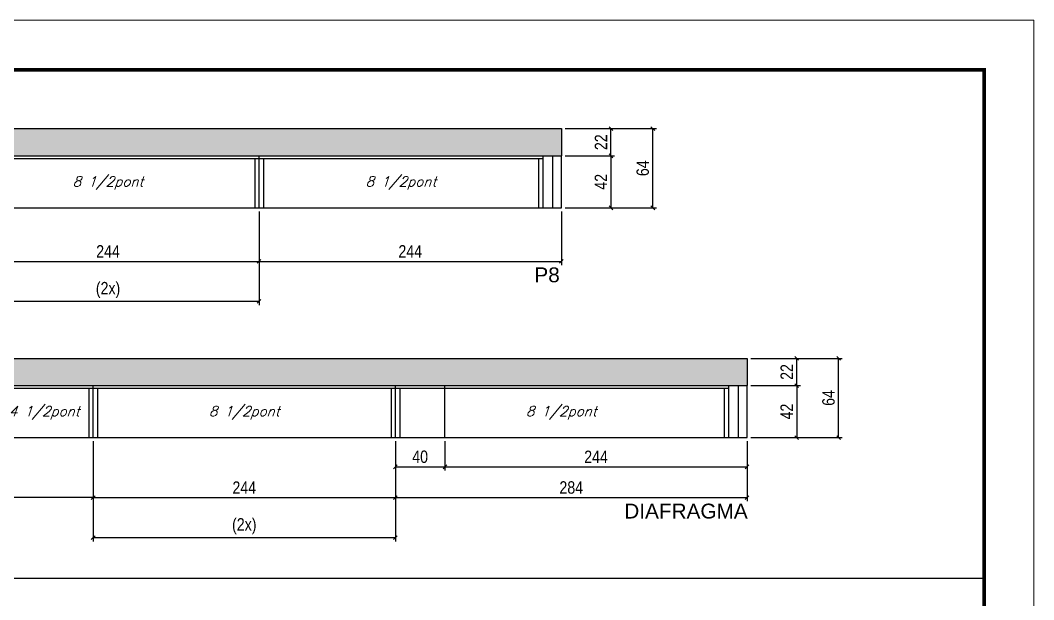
# Model space of a CAD drawing. Extents: x 3309 to 9590, y -2522 to 15424.
# Drawn here: x 3976 to 4794, y 8397 to 8865 of the extents above; entities that cross this region are included whole.
import ezdxf

# ---------------------------------------------------------------- set-up
doc = ezdxf.new("R2010")
doc.units = 0
doc.linetypes.add('DASHED', pattern=[0.75, 0.5, -0.25])
for name, color, linetype in [('5', 5, 'Continuous'), ('COTA', 241, 'Continuous'), ('Painéis', 200, 'Continuous'), ('SARR_2.2x7', 40, 'Continuous'), ('SARR_3.5x7', 81, 'Continuous'), ('texto', 7, 'Continuous')]:
    doc.layers.add(name, color=color, linetype=linetype)
doc.layers.add('Folhas', color=255, linetype='Continuous', lineweight=9)
doc.layers.add('SARRAFO DE PRESSAO', color=251, linetype='DASHED', lineweight=9)
doc.styles.add('COTA TECNICA', font='techl___.ttf', dxfattribs={"height": 10})
doc.styles.add('Romans', font='romans.shx')
doc.styles.get("Standard").update_dxf_attribs({"font": 'arial.ttf'})
doc.dimstyles.new('PAINEL', dxfattribs={"dimtxt": 10, "dimasz": 3, "dimexe": 3, "dimexo": 3, "dimgap": 3, "dimtad": 1, "dimdec": 1, "dimzin": 12, "dimdsep": 46, "dimtxsty": 'COTA TECNICA', "dimblk1": 'OBLIQUE', "dimblk2": 'OBLIQUE', "dimsah": 1, "dimcen": 0.9, "dimclrd": 4, "dimclre": 4, "dimclrt": 240, "dimadec": 1, "dimazin": 3, "dimtfac": 1, "dimtdec": 1, "dimtmove": 0, "dimatfit": 3, "dimfxl": 1, "dimtolj": 1, "dimtzin": 12, "dimarcsym": 0})

# ---------------------------------------------------------------- blocks, each defined once
blk = doc.blocks.new('9999999999')
at = {"layer": 'Folhas'}
blk.add_lwpolyline([(98138.98, 34190.21), (99623.98, 34190.21), (99623.98, 35240.21), (98138.98, 35240.21)], close=True, dxfattribs=at)
at = {"layer": 'Folhas', "color": 30, "const_width": 3}
blk.add_lwpolyline([(98213.98, 34230.21), (99583.98, 34230.21), (99583.98, 35200.21), (98213.98, 35200.21)], close=True, dxfattribs=at)
blk = doc.blocks.new('_Oblique')
at = {"color": 0, "linetype": 'ByBlock', "lineweight": -2}
blk.add_line((-0.5, -0.5), (0.5, 0.5), dxfattribs=at)
blk = doc.blocks.new('*D1641')
at = {"layer": 'COTA', "color": 4, "linetype": 'ByBlock', "lineweight": -2, "transparency": 16777216}
for p, q in [((3924.95, 8710.45), (3924.95, 8667.19)), ((4168.95, 8710.45), (4168.95, 8667.19)), ((3924.95, 8670.19), (4168.95, 8670.19))]:
    blk.add_line(p, q, dxfattribs=at)
at = {"layer": 'Defpoints', "color": 0, "linetype": 'ByBlock', "transparency": 16777216}
for p in [(3924.95, 8713.45), (4168.95, 8713.45), (4168.95, 8670.19)]:
    blk.add_point(p, dxfattribs=at)
at = {"layer": 'COTA', "color": 4, "linetype": 'ByBlock', "lineweight": -2, "transparency": 16777216, "xscale": 3, "yscale": 3, "zscale": 3, "rotation": 180}
blk.add_blockref('_Oblique', (3924.95, 8670.19), dxfattribs=at)
at = {"layer": 'COTA', "color": 4, "linetype": 'ByBlock', "lineweight": -2, "transparency": 16777216, "xscale": 3, "yscale": 3, "zscale": 3}
blk.add_blockref('_Oblique', (4168.95, 8670.19), dxfattribs=at)
at = {"layer": 'COTA', "color": 240, "linetype": 'ByBlock', "transparency": 16777216, "insert": (4046.95, 8678.27), "char_height": 10, "attachment_point": 5, "style": 'COTA TECNICA'}
blk.add_mtext('\\A1;244', dxfattribs=at)
blk = doc.blocks.new('*D1642')
at = {"layer": 'COTA', "color": 4, "linetype": 'ByBlock', "lineweight": -2, "transparency": 16777216}
for p, q in [((4168.95, 8710.45), (4168.95, 8667.19)), ((4412.95, 8710.45), (4412.95, 8667.19)), ((4168.95, 8670.19), (4412.95, 8670.19))]:
    blk.add_line(p, q, dxfattribs=at)
at = {"layer": 'Defpoints', "color": 0, "linetype": 'ByBlock', "transparency": 16777216}
for p in [(4168.95, 8713.45), (4412.95, 8713.45), (4412.95, 8670.19)]:
    blk.add_point(p, dxfattribs=at)
at = {"layer": 'COTA', "color": 4, "linetype": 'ByBlock', "lineweight": -2, "transparency": 16777216, "xscale": 3, "yscale": 3, "zscale": 3, "rotation": 180}
blk.add_blockref('_Oblique', (4168.95, 8670.19), dxfattribs=at)
at = {"layer": 'COTA', "color": 4, "linetype": 'ByBlock', "lineweight": -2, "transparency": 16777216, "xscale": 3, "yscale": 3, "zscale": 3}
blk.add_blockref('_Oblique', (4412.95, 8670.19), dxfattribs=at)
at = {"layer": 'COTA', "color": 240, "linetype": 'ByBlock', "transparency": 16777216, "insert": (4290.95, 8678.27), "char_height": 10, "attachment_point": 5, "style": 'COTA TECNICA'}
blk.add_mtext('\\A1;244', dxfattribs=at)
blk = doc.blocks.new('*D1644')
at = {"layer": 'COTA', "color": 4, "lineweight": -2, "transparency": 16777216}
for p, q in [((3924.95, 8710.45), (3924.95, 8634.8)), ((4168.95, 8710.45), (4168.95, 8634.8)), ((4168.95, 8637.8), (3924.95, 8637.8))]:
    blk.add_line(p, q, dxfattribs=at)
at = {"layer": 'Defpoints', "color": 0, "transparency": 16777216}
for p in [(3924.95, 8713.45), (4168.95, 8713.45), (3924.95, 8637.8)]:
    blk.add_point(p, dxfattribs=at)
at = {"layer": 'COTA', "color": 4, "lineweight": -2, "transparency": 16777216, "xscale": 3, "yscale": 3, "zscale": 3, "rotation": 180}
blk.add_blockref('_Oblique', (3924.95, 8637.8), dxfattribs=at)
at = {"layer": 'COTA', "color": 4, "lineweight": -2, "transparency": 16777216, "xscale": 3, "yscale": 3, "zscale": 3}
blk.add_blockref('_Oblique', (4168.95, 8637.8), dxfattribs=at)
at = {"layer": 'COTA', "color": 240, "transparency": 16777216, "insert": (4046.95, 8647.02), "char_height": 10, "attachment_point": 5, "style": 'COTA TECNICA'}
blk.add_mtext('\\A1;(2x)', dxfattribs=at)
blk = doc.blocks.new('*D1645')
at = {"layer": 'COTA', "color": 4, "lineweight": -2, "transparency": 16777216}
for p, q in [((4415.95, 8755.45), (4455.96, 8755.45)), ((4452.96, 8755.45), (4452.96, 8713.45)), ((4415.95, 8713.45), (4455.96, 8713.45))]:
    blk.add_line(p, q, dxfattribs=at)
at = {"layer": 'Defpoints', "color": 0, "transparency": 16777216}
for p in [(4412.95, 8755.45), (4412.95, 8713.45), (4452.96, 8713.45)]:
    blk.add_point(p, dxfattribs=at)
at = {"layer": 'COTA', "color": 4, "lineweight": -2, "transparency": 16777216, "xscale": 3, "yscale": 3, "zscale": 3}
for p, rotation in [((4452.96, 8755.45), 90), ((4452.96, 8713.45), 270)]:
    blk.add_blockref('_Oblique', p, dxfattribs=dict(at, rotation=rotation))
at = {"layer": 'COTA', "color": 240, "transparency": 16777216, "insert": (4444.89, 8734.45), "char_height": 10, "attachment_point": 5, "rotation": 90, "style": 'COTA TECNICA'}
blk.add_mtext('\\A1;42', dxfattribs=at)
blk = doc.blocks.new('*D1646')
at = {"layer": 'COTA', "color": 4, "lineweight": -2, "transparency": 16777216}
for p, q in [((4415.95, 8777.45), (4455.96, 8777.45)), ((4452.96, 8755.45), (4452.96, 8777.45)), ((4415.95, 8755.45), (4455.96, 8755.45))]:
    blk.add_line(p, q, dxfattribs=at)
at = {"layer": 'Defpoints', "color": 0, "transparency": 16777216}
for p in [(4412.95, 8777.45), (4452.96, 8777.45), (4412.95, 8755.45)]:
    blk.add_point(p, dxfattribs=at)
at = {"layer": 'COTA', "color": 4, "lineweight": -2, "transparency": 16777216, "xscale": 3, "yscale": 3, "zscale": 3}
for p, rotation in [((4452.96, 8777.45), 90), ((4452.96, 8755.45), 270)]:
    blk.add_blockref('_Oblique', p, dxfattribs=dict(at, rotation=rotation))
at = {"layer": 'COTA', "color": 240, "transparency": 16777216, "insert": (4444.96, 8766.45), "char_height": 10, "attachment_point": 5, "rotation": 90, "style": 'COTA TECNICA'}
blk.add_mtext('\\A1;22', dxfattribs=at)
blk = doc.blocks.new('*D1647')
at = {"layer": 'COTA', "color": 4, "lineweight": -2, "transparency": 16777216}
for p, q in [((4415.95, 8777.45), (4489.81, 8777.45)), ((4486.81, 8713.45), (4486.81, 8777.45)), ((4415.95, 8713.45), (4489.81, 8713.45))]:
    blk.add_line(p, q, dxfattribs=at)
at = {"layer": 'Defpoints', "color": 0, "transparency": 16777216}
for p in [(4412.95, 8777.45), (4486.81, 8777.45), (4412.95, 8713.45)]:
    blk.add_point(p, dxfattribs=at)
at = {"layer": 'COTA', "color": 4, "lineweight": -2, "transparency": 16777216, "xscale": 3, "yscale": 3, "zscale": 3}
for p, rotation in [((4486.81, 8777.45), 90), ((4486.81, 8713.45), 270)]:
    blk.add_blockref('_Oblique', p, dxfattribs=dict(at, rotation=rotation))
at = {"layer": 'COTA', "color": 240, "transparency": 16777216, "insert": (4478.71, 8745.45), "char_height": 10, "attachment_point": 5, "rotation": 90, "style": 'COTA TECNICA'}
blk.add_mtext('\\A1;64', dxfattribs=at)
blk = doc.blocks.new('*D1648')
at = {"layer": 'COTA', "color": 4, "linetype": 'ByBlock', "lineweight": -2, "transparency": 16777216}
for p, q in [((4034.95, 8524.83), (4034.95, 8476.34)), ((4278.95, 8524.83), (4278.95, 8476.34)), ((4034.95, 8479.34), (4278.95, 8479.34))]:
    blk.add_line(p, q, dxfattribs=at)
at = {"layer": 'Defpoints', "color": 0, "linetype": 'ByBlock', "transparency": 16777216}
for p in [(4034.95, 8527.83), (4278.95, 8527.83), (4278.95, 8479.34)]:
    blk.add_point(p, dxfattribs=at)
at = {"layer": 'COTA', "color": 4, "linetype": 'ByBlock', "lineweight": -2, "transparency": 16777216, "xscale": 3, "yscale": 3, "zscale": 3, "rotation": 180}
blk.add_blockref('_Oblique', (4034.95, 8479.34), dxfattribs=at)
at = {"layer": 'COTA', "color": 4, "linetype": 'ByBlock', "lineweight": -2, "transparency": 16777216, "xscale": 3, "yscale": 3, "zscale": 3}
blk.add_blockref('_Oblique', (4278.95, 8479.34), dxfattribs=at)
at = {"layer": 'COTA', "color": 240, "linetype": 'ByBlock', "transparency": 16777216, "insert": (4156.95, 8487.41), "char_height": 10, "attachment_point": 5, "style": 'COTA TECNICA'}
blk.add_mtext('\\A1;244', dxfattribs=at)
blk = doc.blocks.new('*D1649')
at = {"layer": 'COTA', "color": 4, "linetype": 'ByBlock', "lineweight": -2, "transparency": 16777216}
for p, q in [((4278.95, 8524.83), (4278.95, 8476.34)), ((4562.95, 8524.83), (4562.95, 8476.34)), ((4278.95, 8479.34), (4562.95, 8479.34))]:
    blk.add_line(p, q, dxfattribs=at)
at = {"layer": 'Defpoints', "color": 0, "linetype": 'ByBlock', "transparency": 16777216}
for p in [(4278.95, 8527.83), (4562.95, 8527.83), (4562.95, 8479.34)]:
    blk.add_point(p, dxfattribs=at)
at = {"layer": 'COTA', "color": 4, "linetype": 'ByBlock', "lineweight": -2, "transparency": 16777216, "xscale": 3, "yscale": 3, "zscale": 3, "rotation": 180}
blk.add_blockref('_Oblique', (4278.95, 8479.34), dxfattribs=at)
at = {"layer": 'COTA', "color": 4, "linetype": 'ByBlock', "lineweight": -2, "transparency": 16777216, "xscale": 3, "yscale": 3, "zscale": 3}
blk.add_blockref('_Oblique', (4562.95, 8479.34), dxfattribs=at)
at = {"layer": 'COTA', "color": 240, "linetype": 'ByBlock', "transparency": 16777216, "insert": (4420.95, 8487.43), "char_height": 10, "attachment_point": 5, "style": 'COTA TECNICA'}
blk.add_mtext('\\A1;284', dxfattribs=at)
blk = doc.blocks.new('*D1651')
at = {"layer": 'COTA', "color": 4, "lineweight": -2, "transparency": 16777216}
for p, q in [((3790.95, 8524.83), (3790.95, 8476.34)), ((4034.95, 8524.83), (4034.95, 8476.34)), ((4034.95, 8479.34), (3790.95, 8479.34))]:
    blk.add_line(p, q, dxfattribs=at)
at = {"layer": 'Defpoints', "color": 0, "transparency": 16777216}
for p in [(3790.95, 8527.83), (4034.95, 8527.83), (3790.95, 8479.34)]:
    blk.add_point(p, dxfattribs=at)
at = {"layer": 'COTA', "color": 4, "lineweight": -2, "transparency": 16777216, "xscale": 3, "yscale": 3, "zscale": 3, "rotation": 180}
blk.add_blockref('_Oblique', (3790.95, 8479.34), dxfattribs=at)
at = {"layer": 'COTA', "color": 4, "lineweight": -2, "transparency": 16777216, "xscale": 3, "yscale": 3, "zscale": 3}
blk.add_blockref('_Oblique', (4034.95, 8479.34), dxfattribs=at)
at = {"layer": 'COTA', "color": 240, "transparency": 16777216, "insert": (3912.95, 8487.41), "char_height": 10, "attachment_point": 5, "style": 'COTA TECNICA'}
blk.add_mtext('\\A1;244', dxfattribs=at)
blk = doc.blocks.new('*D1650')
at = {"layer": 'COTA', "color": 4, "lineweight": -2, "transparency": 16777216}
for p, q in [((4034.95, 8524.83), (4034.95, 8443.94)), ((4278.95, 8524.83), (4278.95, 8443.94)), ((4278.95, 8446.94), (4034.95, 8446.94))]:
    blk.add_line(p, q, dxfattribs=at)
at = {"layer": 'Defpoints', "color": 0, "transparency": 16777216}
for p in [(4034.95, 8527.83), (4278.95, 8527.83), (4034.95, 8446.94)]:
    blk.add_point(p, dxfattribs=at)
at = {"layer": 'COTA', "color": 4, "lineweight": -2, "transparency": 16777216, "xscale": 3, "yscale": 3, "zscale": 3, "rotation": 180}
blk.add_blockref('_Oblique', (4034.95, 8446.94), dxfattribs=at)
at = {"layer": 'COTA', "color": 4, "lineweight": -2, "transparency": 16777216, "xscale": 3, "yscale": 3, "zscale": 3}
blk.add_blockref('_Oblique', (4278.95, 8446.94), dxfattribs=at)
at = {"layer": 'COTA', "color": 240, "transparency": 16777216, "insert": (4156.95, 8456.16), "char_height": 10, "attachment_point": 5, "style": 'COTA TECNICA'}
blk.add_mtext('\\A1;(2x)', dxfattribs=at)
blk = doc.blocks.new('*D1653')
at = {"layer": 'COTA', "color": 4, "lineweight": -2, "transparency": 16777216}
for p, q in [((4565.95, 8569.83), (4605.96, 8569.83)), ((4602.96, 8569.83), (4602.96, 8527.83)), ((4565.95, 8527.83), (4605.96, 8527.83))]:
    blk.add_line(p, q, dxfattribs=at)
at = {"layer": 'Defpoints', "color": 0, "transparency": 16777216}
for p in [(4562.95, 8569.83), (4562.95, 8527.83), (4602.96, 8527.83)]:
    blk.add_point(p, dxfattribs=at)
at = {"layer": 'COTA', "color": 4, "lineweight": -2, "transparency": 16777216, "xscale": 3, "yscale": 3, "zscale": 3}
for p, rotation in [((4602.96, 8569.83), 90), ((4602.96, 8527.83), 270)]:
    blk.add_blockref('_Oblique', p, dxfattribs=dict(at, rotation=rotation))
at = {"layer": 'COTA', "color": 240, "transparency": 16777216, "insert": (4594.89, 8548.83), "char_height": 10, "attachment_point": 5, "rotation": 90, "style": 'COTA TECNICA'}
blk.add_mtext('\\A1;42', dxfattribs=at)
blk = doc.blocks.new('*D1654')
at = {"layer": 'COTA', "color": 4, "lineweight": -2, "transparency": 16777216}
for p, q in [((4565.95, 8591.83), (4605.96, 8591.83)), ((4602.96, 8569.83), (4602.96, 8591.83)), ((4565.95, 8569.83), (4605.96, 8569.83))]:
    blk.add_line(p, q, dxfattribs=at)
at = {"layer": 'Defpoints', "color": 0, "transparency": 16777216}
for p in [(4562.95, 8591.83), (4602.96, 8591.83), (4562.95, 8569.83)]:
    blk.add_point(p, dxfattribs=at)
at = {"layer": 'COTA', "color": 4, "lineweight": -2, "transparency": 16777216, "xscale": 3, "yscale": 3, "zscale": 3}
for p, rotation in [((4602.96, 8591.83), 90), ((4602.96, 8569.83), 270)]:
    blk.add_blockref('_Oblique', p, dxfattribs=dict(at, rotation=rotation))
at = {"layer": 'COTA', "color": 240, "transparency": 16777216, "insert": (4594.96, 8580.83), "char_height": 10, "attachment_point": 5, "rotation": 90, "style": 'COTA TECNICA'}
blk.add_mtext('\\A1;22', dxfattribs=at)
blk = doc.blocks.new('*D1652')
at = {"layer": 'COTA', "color": 4, "lineweight": -2, "transparency": 16777216}
for p, q in [((4565.95, 8591.83), (4639.81, 8591.83)), ((4636.81, 8527.83), (4636.81, 8591.83)), ((4565.95, 8527.83), (4639.81, 8527.83))]:
    blk.add_line(p, q, dxfattribs=at)
at = {"layer": 'Defpoints', "color": 0, "transparency": 16777216}
for p in [(4562.95, 8591.83), (4636.81, 8591.83), (4562.95, 8527.83)]:
    blk.add_point(p, dxfattribs=at)
at = {"layer": 'COTA', "color": 4, "lineweight": -2, "transparency": 16777216, "xscale": 3, "yscale": 3, "zscale": 3}
for p, rotation in [((4636.81, 8591.83), 90), ((4636.81, 8527.83), 270)]:
    blk.add_blockref('_Oblique', p, dxfattribs=dict(at, rotation=rotation))
at = {"layer": 'COTA', "color": 240, "transparency": 16777216, "insert": (4628.71, 8559.83), "char_height": 10, "attachment_point": 5, "rotation": 90, "style": 'COTA TECNICA'}
blk.add_mtext('\\A1;64', dxfattribs=at)
blk = doc.blocks.new('*D1655')
at = {"layer": 'COTA', "color": 4, "lineweight": -2, "transparency": 16777216}
for p, q in [((4278.95, 8524.83), (4278.95, 8501.17)), ((4318.95, 8524.83), (4318.95, 8501.17)), ((4278.95, 8504.17), (4318.95, 8504.17))]:
    blk.add_line(p, q, dxfattribs=at)
at = {"layer": 'Defpoints', "color": 0, "transparency": 16777216}
for p in [(4278.95, 8527.83), (4318.95, 8527.83), (4318.95, 8504.17)]:
    blk.add_point(p, dxfattribs=at)
at = {"layer": 'COTA', "color": 4, "lineweight": -2, "transparency": 16777216, "xscale": 3, "yscale": 3, "zscale": 3, "rotation": 180}
blk.add_blockref('_Oblique', (4278.95, 8504.17), dxfattribs=at)
at = {"layer": 'COTA', "color": 4, "lineweight": -2, "transparency": 16777216, "xscale": 3, "yscale": 3, "zscale": 3}
blk.add_blockref('_Oblique', (4318.95, 8504.17), dxfattribs=at)
at = {"layer": 'COTA', "color": 240, "transparency": 16777216, "insert": (4298.95, 8512.28), "char_height": 10, "attachment_point": 5, "style": 'COTA TECNICA'}
blk.add_mtext('\\A1;40', dxfattribs=at)
blk = doc.blocks.new('*D1656')
at = {"layer": 'COTA', "color": 4, "lineweight": -2, "transparency": 16777216}
for p, q in [((4318.95, 8524.83), (4318.95, 8501.17)), ((4562.95, 8524.83), (4562.95, 8501.17)), ((4318.95, 8504.17), (4562.95, 8504.17))]:
    blk.add_line(p, q, dxfattribs=at)
at = {"layer": 'Defpoints', "color": 0, "transparency": 16777216}
for p in [(4318.95, 8527.83), (4562.95, 8527.83), (4562.95, 8504.17)]:
    blk.add_point(p, dxfattribs=at)
at = {"layer": 'COTA', "color": 4, "lineweight": -2, "transparency": 16777216, "xscale": 3, "yscale": 3, "zscale": 3, "rotation": 180}
blk.add_blockref('_Oblique', (4318.95, 8504.17), dxfattribs=at)
at = {"layer": 'COTA', "color": 4, "lineweight": -2, "transparency": 16777216, "xscale": 3, "yscale": 3, "zscale": 3}
blk.add_blockref('_Oblique', (4562.95, 8504.17), dxfattribs=at)
at = {"layer": 'COTA', "color": 240, "transparency": 16777216, "insert": (4440.95, 8512.25), "char_height": 10, "attachment_point": 5, "style": 'COTA TECNICA'}
blk.add_mtext('\\A1;244', dxfattribs=at)

msp = doc.modelspace()

# ---------------------------------------------------------------- hatches: boundary and pattern name
at = {"layer": 'COTA'}
h = msp.add_hatch(dxfattribs=at)
h.set_pattern_fill('AR-CONC', color=256, scale=0.03)
h.set_pattern_definition([(50, (-53.325, 0), (5.46554, -0.4781726), [0.5715, -6.2865]), (355, (-53.325, 0), (-1.0573026, 5.7317054), [0.4572, -5.0292175]), (100.451445, (-52.8695, -0.04), (4.4082374, 5.2535326), [0.4857003, -5.3427073]), (46.1842, (-53.325, 1.524), (8.132371, -1.26127), [0.85725, -9.42975]), (96.63556, (-52.647, 1.419), (7.122124, 7.422784), [0.728551, -8.014068]), (351.18415, (-53.325, 1.524), (7.122124, 7.422784), [0.685799, -7.543792]), (21, (-52.563, 1.143), (4.5484317, -3.067956), [0.5715, -6.2865]), (326, (-52.563, 1.143), (1.854061, 5.525639), [0.4572, -5.0292]), (71.451445, (-52.184, 0.8873), (6.4024926, 2.457683), [0.4857003, -5.342698]), (37.5, (-53.325, 0), (0.0926581, 2.53665117), [0, -4.96824, 0, -5.1054, 0, -5.04825]), (7.5, (-53.325, 0), (2.0045899, 3.00541724), [0, -2.91084, 0, -4.85394, 0, -1.92405]), (327.5, (-55.0242, 0), (4.06771786, -0.1718623), [0, -1.905, 0, -5.9436, 0, -7.8867]), (317.5, (-55.7862, 0), (4.4438754, 0.7627947), [0, -2.4765, 0, -3.94716, 0, -5.6007])])
h.paths.add_polyline_path([(4412.95, 8755.45), (4412.95, 8777.45), (3790.95, 8777.45), (3790.95, 8755.45)])
h = msp.add_hatch(dxfattribs=at)
h.set_pattern_fill('AR-CONC', color=256, scale=0.03)
h.set_pattern_definition([(50, (56.675, -185.6256), (5.46554, -0.4781726), [0.5715, -6.2865]), (355, (56.675, -185.6256), (-1.0573026, 5.7317054), [0.4572, -5.0292175]), (100.451445, (57.1305, -185.6655), (4.4082374, 5.2535326), [0.4857003, -5.3427073]), (46.1842, (56.675, -184.1016), (8.132371, -1.26127), [0.85725, -9.42975]), (96.63556, (57.353, -184.207), (7.122124, 7.422784), [0.728551, -8.014068]), (351.18415, (56.675, -184.102), (7.122124, 7.422784), [0.685799, -7.543792]), (21, (57.437, -184.4826), (4.5484317, -3.067956), [0.5715, -6.2865]), (326, (57.437, -184.4826), (1.854061, 5.525639), [0.4572, -5.0292]), (71.451445, (57.816, -184.7383), (6.4024926, 2.457683), [0.4857003, -5.342698]), (37.5, (56.675, -185.6256), (0.0926581, 2.53665117), [0, -4.96824, 0, -5.1054, 0, -5.04825]), (7.5, (56.675, -185.6256), (2.0045899, 3.00541724), [0, -2.91084, 0, -4.85394, 0, -1.92405]), (327.5, (54.9758, -185.6256), (4.06771786, -0.1718623), [0, -1.905, 0, -5.9436, 0, -7.8867]), (317.5, (54.2138, -185.6256), (4.4438754, 0.7627947), [0, -2.4765, 0, -3.94716, 0, -5.6007])])
h.paths.add_polyline_path([(4562.95, 8569.83), (4562.95, 8591.83), (3790.95, 8591.83), (3790.95, 8569.83)])

# ---------------------------------------------------------------- linework, layer by layer
for p, q in [((3790.95, 8777.45), (4412.95, 8777.45)), ((4412.95, 8777.45), (4412.95, 8755.45)), ((3790.95, 8591.83), (4562.95, 8591.83)), ((4562.95, 8591.83), (4562.95, 8569.83)), ((3384.37, 8414.1), (4754.37, 8414.1))]:
    msp.add_line(p, q, dxfattribs=at)
at = {"layer": 'Painéis', "linetype": 'ByBlock'}
for p, q in [((3790.95, 8755.45), (4412.95, 8755.45)), ((4168.95, 8713.45), (4168.95, 8755.45)), ((4412.95, 8713.45), (4412.95, 8755.45)), ((3790.95, 8713.45), (4412.95, 8713.45)), ((3790.95, 8569.83), (4562.95, 8569.83)), ((4034.95, 8527.83), (4034.95, 8569.83)), ((4278.95, 8527.83), (4278.95, 8569.83)), ((4318.95, 8527.83), (4318.95, 8569.83)), ((4562.95, 8527.83), (4562.95, 8569.83)), ((3790.95, 8527.83), (4562.95, 8527.83))]:
    msp.add_line(p, q, dxfattribs=at)
at = {"layer": 'SARR_2.2x7', "linetype": 'Continuous'}
for p, q in [((3924.95, 8753.25), (4168.95, 8753.25)), ((4168.95, 8753.25), (4397.95, 8753.25)), ((4405.95, 8713.45), (4405.95, 8755.45)), ((3955.95, 8567.63), (4034.95, 8567.63)), ((4034.95, 8567.63), (4278.95, 8567.63)), ((4278.95, 8567.63), (4547.95, 8567.63)), ((4555.95, 8527.83), (4555.95, 8569.83))]:
    msp.add_line(p, q, dxfattribs=at)
at = {"layer": 'SARR_3.5x7'}
for p, q in [((4165.45, 8753.25), (4165.45, 8713.45)), ((4172.45, 8753.25), (4172.45, 8713.45)), ((4394.45, 8753.25), (4394.45, 8713.45)), ((4397.95, 8755.45), (4397.95, 8713.45)), ((4031.45, 8567.63), (4031.45, 8527.83)), ((4038.45, 8567.63), (4038.45, 8527.83)), ((4275.45, 8567.63), (4275.45, 8527.83)), ((4282.45, 8567.63), (4282.45, 8527.83)), ((4544.45, 8567.63), (4544.45, 8527.83)), ((4547.95, 8569.83), (4547.95, 8527.83))]:
    msp.add_line(p, q, dxfattribs=at)

# ---------------------------------------------------------------- block references
at = {"layer": 'SARRAFO DE PRESSAO', "color": 6, "linetype": 'ByBlock'}
msp.add_blockref('9999999999', (-94829.61, -26375.22), dxfattribs=at)

# ---------------------------------------------------------------- texts
at = {"layer": '5', "linetype": 'Continuous'}
for s, rotation, p in [('P8', 0.00004, (4391.18, 8653.29)), ('DIAFRAGMA', 359.99996, (4463.77, 8462.43))]:
    msp.add_text(s, height=12, rotation=rotation, dxfattribs=at).set_placement(p)
at = {"layer": 'texto', "color": 2, "char_height": 8, "attachment_point": 5, "style": 'Romans'}
for s, insert in [('{\\Q19;\\C256;8 1/2pont}', (4046.95, 8733.45)), ('{\\Q19;\\C256;8 1/2pont}', (4283.45, 8733.45)), ('{\\Q19;\\C256;4 1/2pont}', (3995.45, 8547.83)), ('{\\Q19;\\C256;8 1/2pont}', (4156.95, 8547.83)), ('{\\Q19;\\C256;8 1/2pont}', (4412.95, 8547.83))]:
    msp.add_mtext(s, dxfattribs=dict(at, insert=insert))

# ---------------------------------------------------------------- dimensions: what is measured, and where the dimension line sits
at = {"layer": 'COTA'}
for base, p1, p2, angle, picture, middle in [((4452.96, 8777.45), (4412.95, 8755.45), (4412.95, 8777.45), 90, '*D1646', (4444.96, 8766.45)), ((4486.81, 8777.45), (4412.95, 8713.45), (4412.95, 8777.45), 90, '*D1647', (4478.71, 8745.45)), ((4452.96, 8713.45), (4412.95, 8755.45), (4412.95, 8713.45), 90, '*D1645', (4444.89, 8734.45)), ((4602.96, 8591.83), (4562.95, 8569.83), (4562.95, 8591.83), 90, '*D1654', (4594.96, 8580.83)), ((4636.81, 8591.83), (4562.95, 8527.83), (4562.95, 8591.83), 90, '*D1652', (4628.71, 8559.83)), ((4602.96, 8527.83), (4562.95, 8569.83), (4562.95, 8527.83), 90, '*D1653', (4594.89, 8548.83)), ((3790.95, 8479.34), (4034.95, 8527.83), (3790.95, 8527.83), 180, '*D1651', (3912.95, 8487.41))]:
    dim = msp.add_linear_dim(base=base, p1=p1, p2=p2, angle=angle, dimstyle='PAINEL', dxfattribs=at)
    dim.commit()
    dim.dimension.update_dxf_attribs({"geometry": picture, "text_midpoint": middle})
at = {"layer": 'COTA', "linetype": 'ByBlock'}
dim = msp.add_linear_dim(base=(4168.95, 8670.19), p1=(3924.95, 8713.45), p2=(4168.95, 8713.45), angle=0, dimstyle='PAINEL', dxfattribs=at)
dim.commit()
dim.dimension.update_dxf_attribs({"geometry": '*D1641', "text_midpoint": (4046.95, 8678.27)})
at = {"layer": 'COTA'}
for base, p1, p2, picture, middle in [((3924.95, 8637.8), (4168.95, 8713.45), (3924.95, 8713.45), '*D1644', (4046.95, 8647.02)), ((4034.95, 8446.94), (4278.95, 8527.83), (4034.95, 8527.83), '*D1650', (4156.95, 8456.16))]:
    dim = msp.add_linear_dim(base=base, p1=p1, p2=p2, angle=180, text='(2x)', dimstyle='PAINEL', dxfattribs=at)
    dim.commit()
    dim.dimension.update_dxf_attribs({"geometry": picture, "text_midpoint": middle})
at = {"layer": 'COTA', "linetype": 'ByBlock'}
dim = msp.add_linear_dim(base=(4412.95, 8670.19), p1=(4168.95, 8713.45), p2=(4412.95, 8713.45), angle=0, dimstyle='PAINEL', override={"dimtmove": 1}, dxfattribs=at)
dim.commit()
dim.dimension.update_dxf_attribs({"geometry": '*D1642', "text_midpoint": (4290.95, 8678.27)})
dim = msp.add_linear_dim(base=(4278.95, 8479.34), p1=(4034.95, 8527.83), p2=(4278.95, 8527.83), dimstyle='PAINEL', dxfattribs=at)
dim.commit()
dim.dimension.update_dxf_attribs({"geometry": '*D1648', "text_midpoint": (4156.95, 8487.41)})
dim = msp.add_linear_dim(base=(4562.95, 8479.34), p1=(4278.95, 8527.83), p2=(4562.95, 8527.83), dimstyle='PAINEL', override={"dimtmove": 1}, dxfattribs=at)
dim.commit()
dim.dimension.update_dxf_attribs({"geometry": '*D1649', "text_midpoint": (4420.95, 8487.43)})
at = {"layer": 'COTA'}
dim = msp.add_linear_dim(base=(4318.95, 8504.17), p1=(4278.95, 8527.83), p2=(4318.95, 8527.83), dimstyle='PAINEL', dxfattribs=at)
dim.commit()
dim.dimension.update_dxf_attribs({"geometry": '*D1655', "text_midpoint": (4298.95, 8512.28)})
dim = msp.add_linear_dim(base=(4562.95, 8504.17), p1=(4318.95, 8527.83), p2=(4562.95, 8527.83), dimstyle='PAINEL', override={"dimtmove": 1}, dxfattribs=at)
dim.commit()
dim.dimension.update_dxf_attribs({"geometry": '*D1656', "text_midpoint": (4440.95, 8512.25)})

doc.saveas('drawing.dxf')
